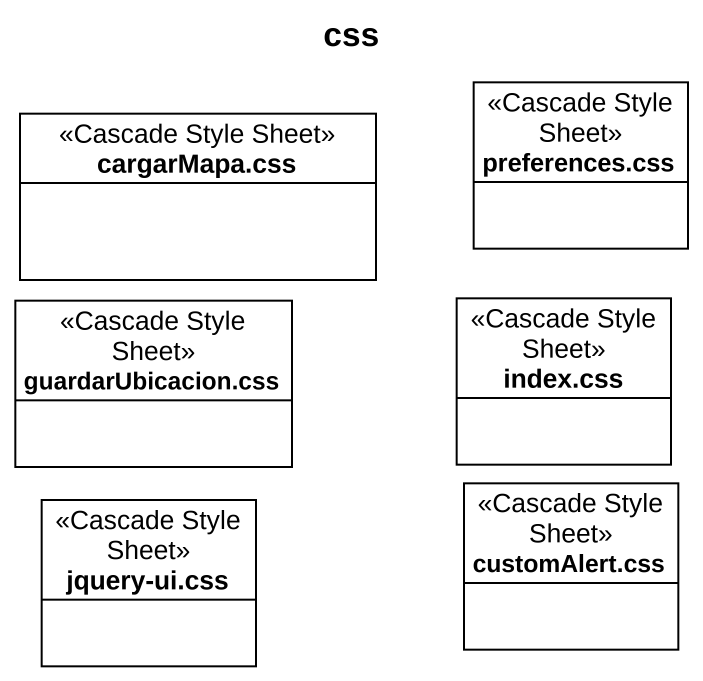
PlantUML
@startuml
title css
hide circle
hide empty members
class "cargarMapa.css" as cargarMapa_css <<Cascade Style Sheet>>
class "preferences.css" as preferences_css <<Cascade Style Sheet>>
class "guardarUbicacion.css" as guardarUbicacion_css <<Cascade Style Sheet>>
class "index.css" as index_css <<Cascade Style Sheet>>
class "customAlert.css" as customAlert_css <<Cascade Style Sheet>>
class "jquery-ui.css" as jquery_ui_css <<Cascade Style Sheet>>
@enduml
